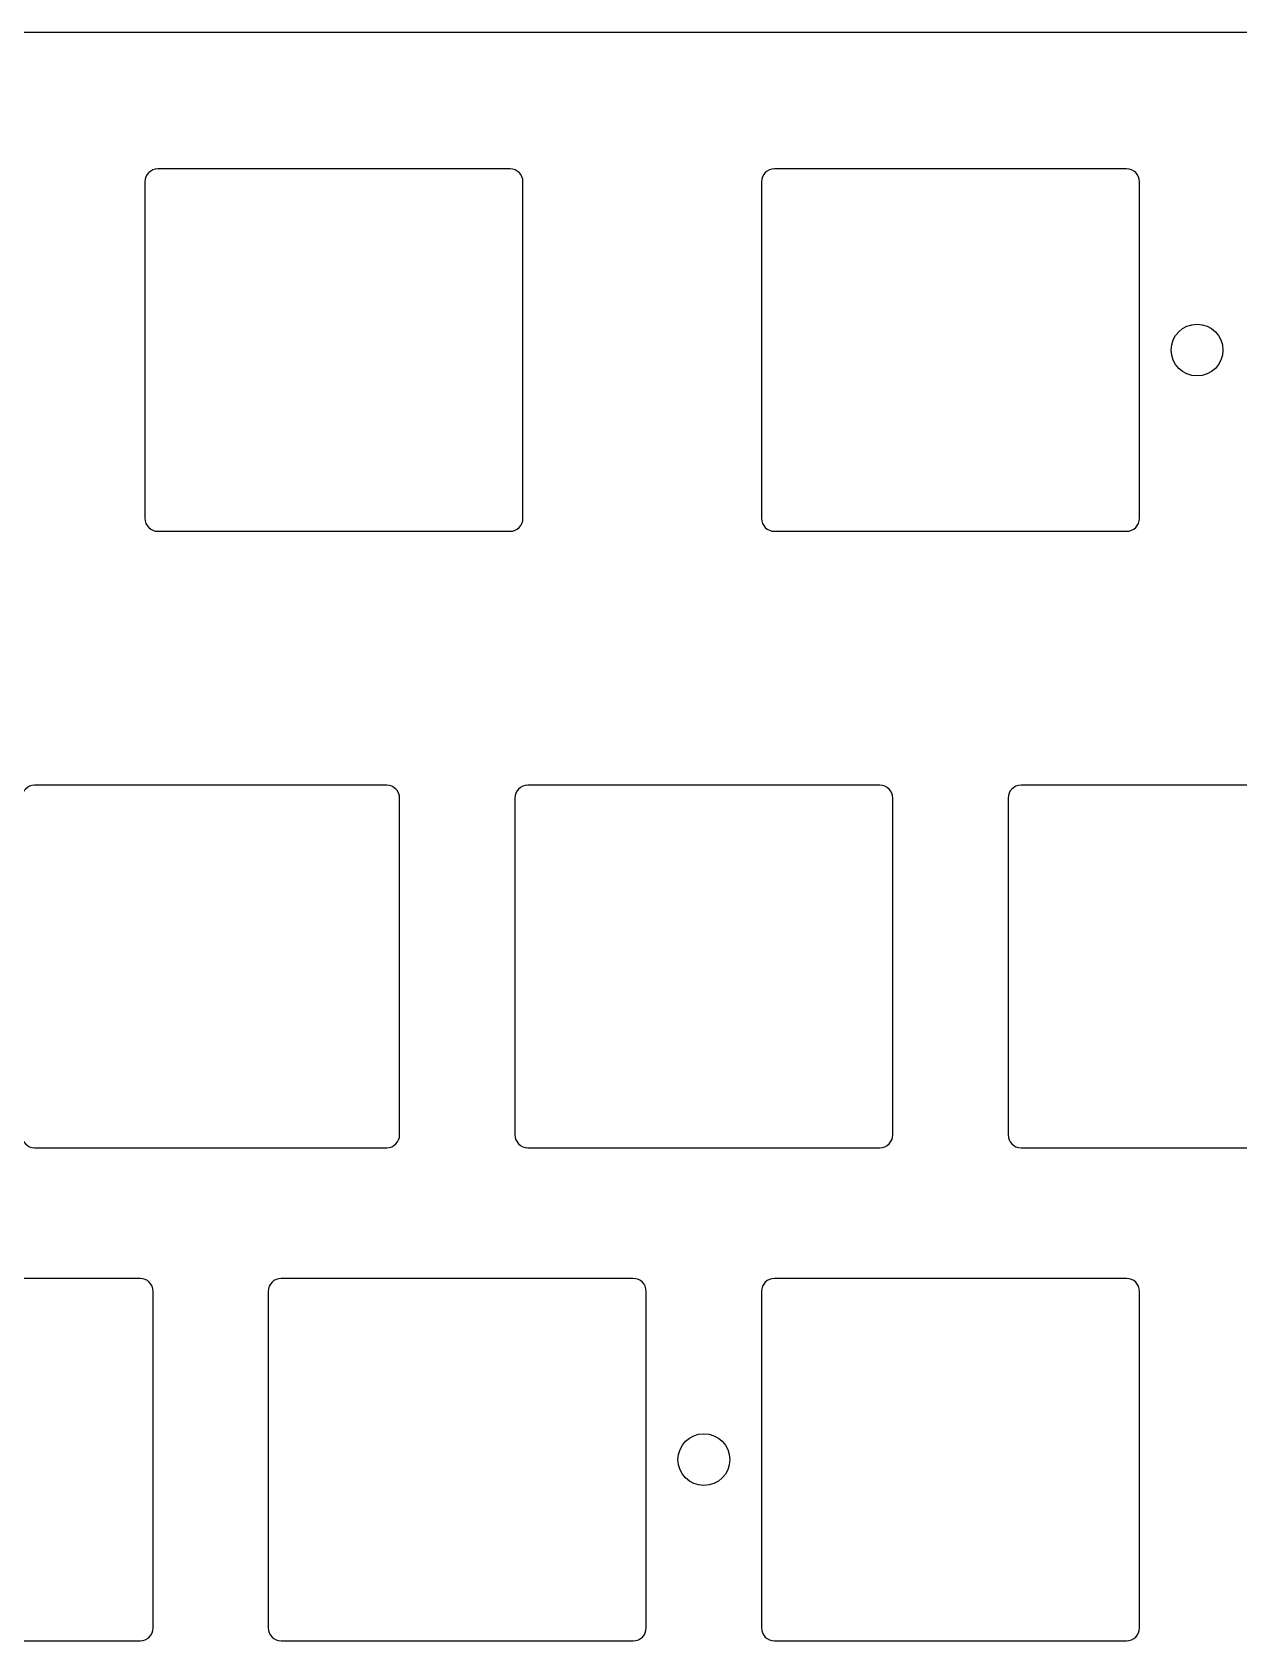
# Model space of a CAD drawing. Header units: millimetres. Extents: x -11 to 340, y -118 to 18.
# Drawn here: x 69.3 to 115.9, y -49.9 to 12.3 of the extents above; entities that cross this region are included whole.
import ezdxf

# ---------------------------------------------------------------- set-up
doc = ezdxf.new("R2010")
doc.units = ezdxf.units.MM
doc.header["$MEASUREMENT"] = 0
doc.layers.get('0').update_dxf_attribs({"linetype": 'CONTINUOUS'})
doc.layers.add('BLACK', color=7, linetype='CONTINUOUS')

msp = doc.modelspace()

# ---------------------------------------------------------------- linework, layer by layer
for points in [[(73.6625, 6.5), (73.6625, -6.5, 0.414212391), (74.1625, -7), (87.7625, -7, 0.414213562), (88.2625, -6.5), (88.2625, 6.5, 0.414213562), (87.7625, 7), (74.1625, 7, 0.414212391)], [(74.1625, -7), (87.7625, -7, 0.414213562), (88.2625, -6.5), (88.2625, 6.5, 0.414213562), (87.7625, 7), (74.1625, 7, 0.414212391), (73.6625, 6.5), (73.6625, -6.5, 0.414212391)], [(97.475, 6.5), (97.475, -6.5, 0.414212391), (97.975, -7), (111.575, -7, 0.414213562), (112.075, -6.5), (112.075, 6.5, 0.414213562), (111.575, 7), (97.975, 7, 0.414212391)], [(97.975, 7, 0.414212391), (97.475, 6.5), (97.475, -6.5, 0.414212391), (97.975, -7), (111.575, -7, 0.414213562), (112.075, -6.5), (112.075, 6.5, 0.414213562), (111.575, 7)]]:
    msp.add_lwpolyline(points, format="xyb", close=True)
at = {"layer": 'BLACK', "linetype": 'Continuous'}
for p, q in [((28.3, 12.28), (156.05, 12.28)), ((83, -16.8125), (69.4, -16.8125)), ((83.5, -30.3125), (83.5, -17.3125)), ((87.95, -17.3125), (87.95, -30.3125)), ((102.05, -16.8125), (88.45, -16.8125)), ((102.55, -30.3125), (102.55, -17.3125)), ((107, -17.3125), (107, -30.3125)), ((121.1, -16.8125), (107.5, -16.8125)), ((69.4, -30.8125), (83, -30.8125)), ((88.45, -30.8125), (102.05, -30.8125)), ((107.5, -30.8125), (121.1, -30.8125)), ((73.475, -35.8625), (59.875, -35.8625)), ((92.525, -35.8625), (78.925, -35.8625)), ((111.575, -35.8625), (97.975, -35.8625)), ((73.975, -49.3625), (73.975, -36.3625)), ((78.425, -36.3625), (78.425, -49.3625)), ((93.025, -49.3625), (93.025, -36.3625)), ((97.475, -36.3625), (97.475, -49.3625)), ((112.075, -49.3625), (112.075, -36.3625)), ((59.875, -49.8625), (73.475, -49.8625)), ((78.925, -49.8625), (92.525, -49.8625)), ((97.975, -49.8625), (111.575, -49.8625))]:
    msp.add_line(p, q, dxfattribs=at)
at = {"layer": 'BLACK'}
for centre in [(114.3, 0), (95.25, -42.8625)]:
    msp.add_circle(centre, 1, dxfattribs=at)
for centre, start, end in [((69.4, -17.3125), 90, 180), ((83, -17.3125), 0, 90), ((88.45, -17.3125), 90, 180), ((102.05, -17.3125), 0, 90), ((107.5, -17.3125), 90, 180), ((69.4, -30.3125), 180, 270), ((83, -30.3125), 270, 0), ((88.45, -30.3125), 180, 270), ((102.05, -30.3125), 270, 0), ((107.5, -30.3125), 180, 270), ((73.475, -36.3625), 0, 90), ((78.925, -36.3625), 90, 180), ((92.525, -36.3625), 0, 90), ((97.975, -36.3625), 90, 180), ((111.575, -36.3625), 0, 90), ((73.475, -49.3625), 270, 0), ((78.925, -49.3625), 180, 270), ((92.525, -49.3625), 270, 0), ((97.975, -49.3625), 180, 270), ((111.575, -49.3625), 270, 0)]:
    msp.add_arc(centre, 0.5, start, end, dxfattribs=at)

doc.saveas('drawing.dxf')
